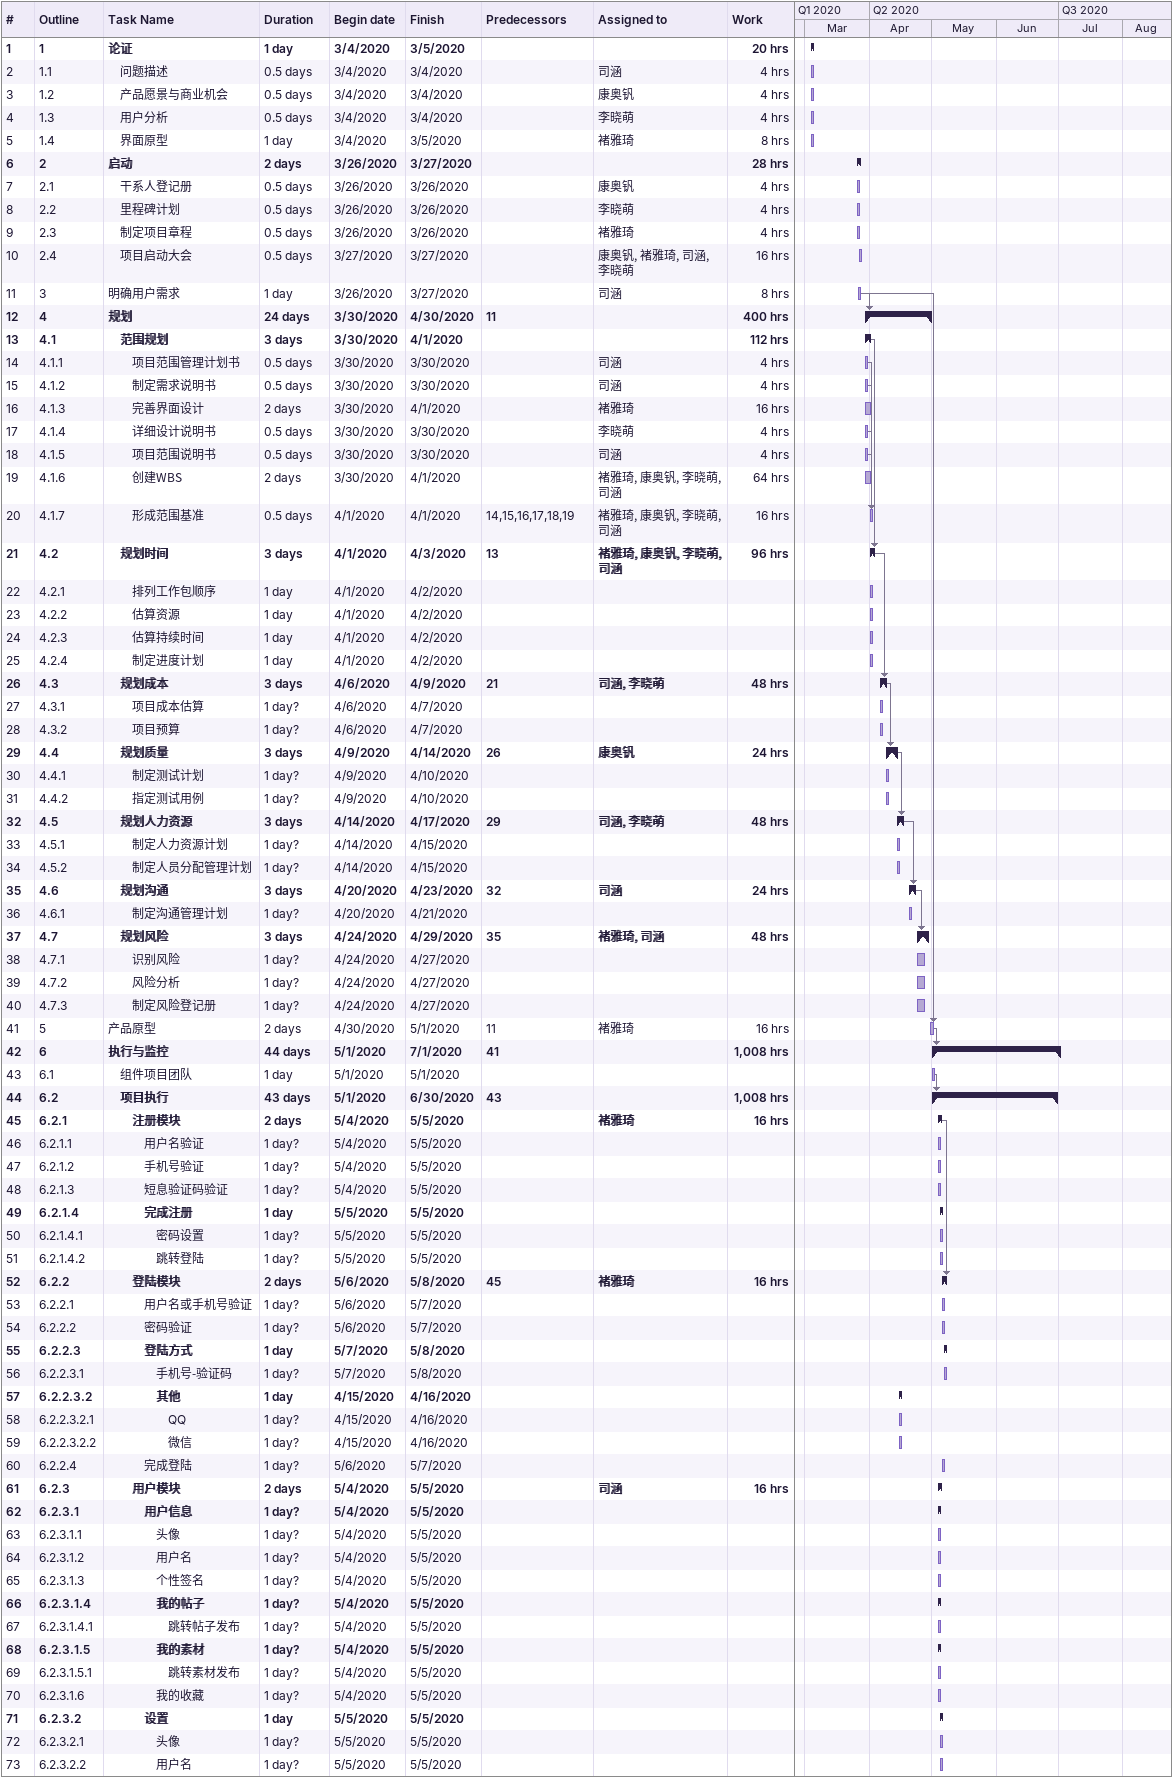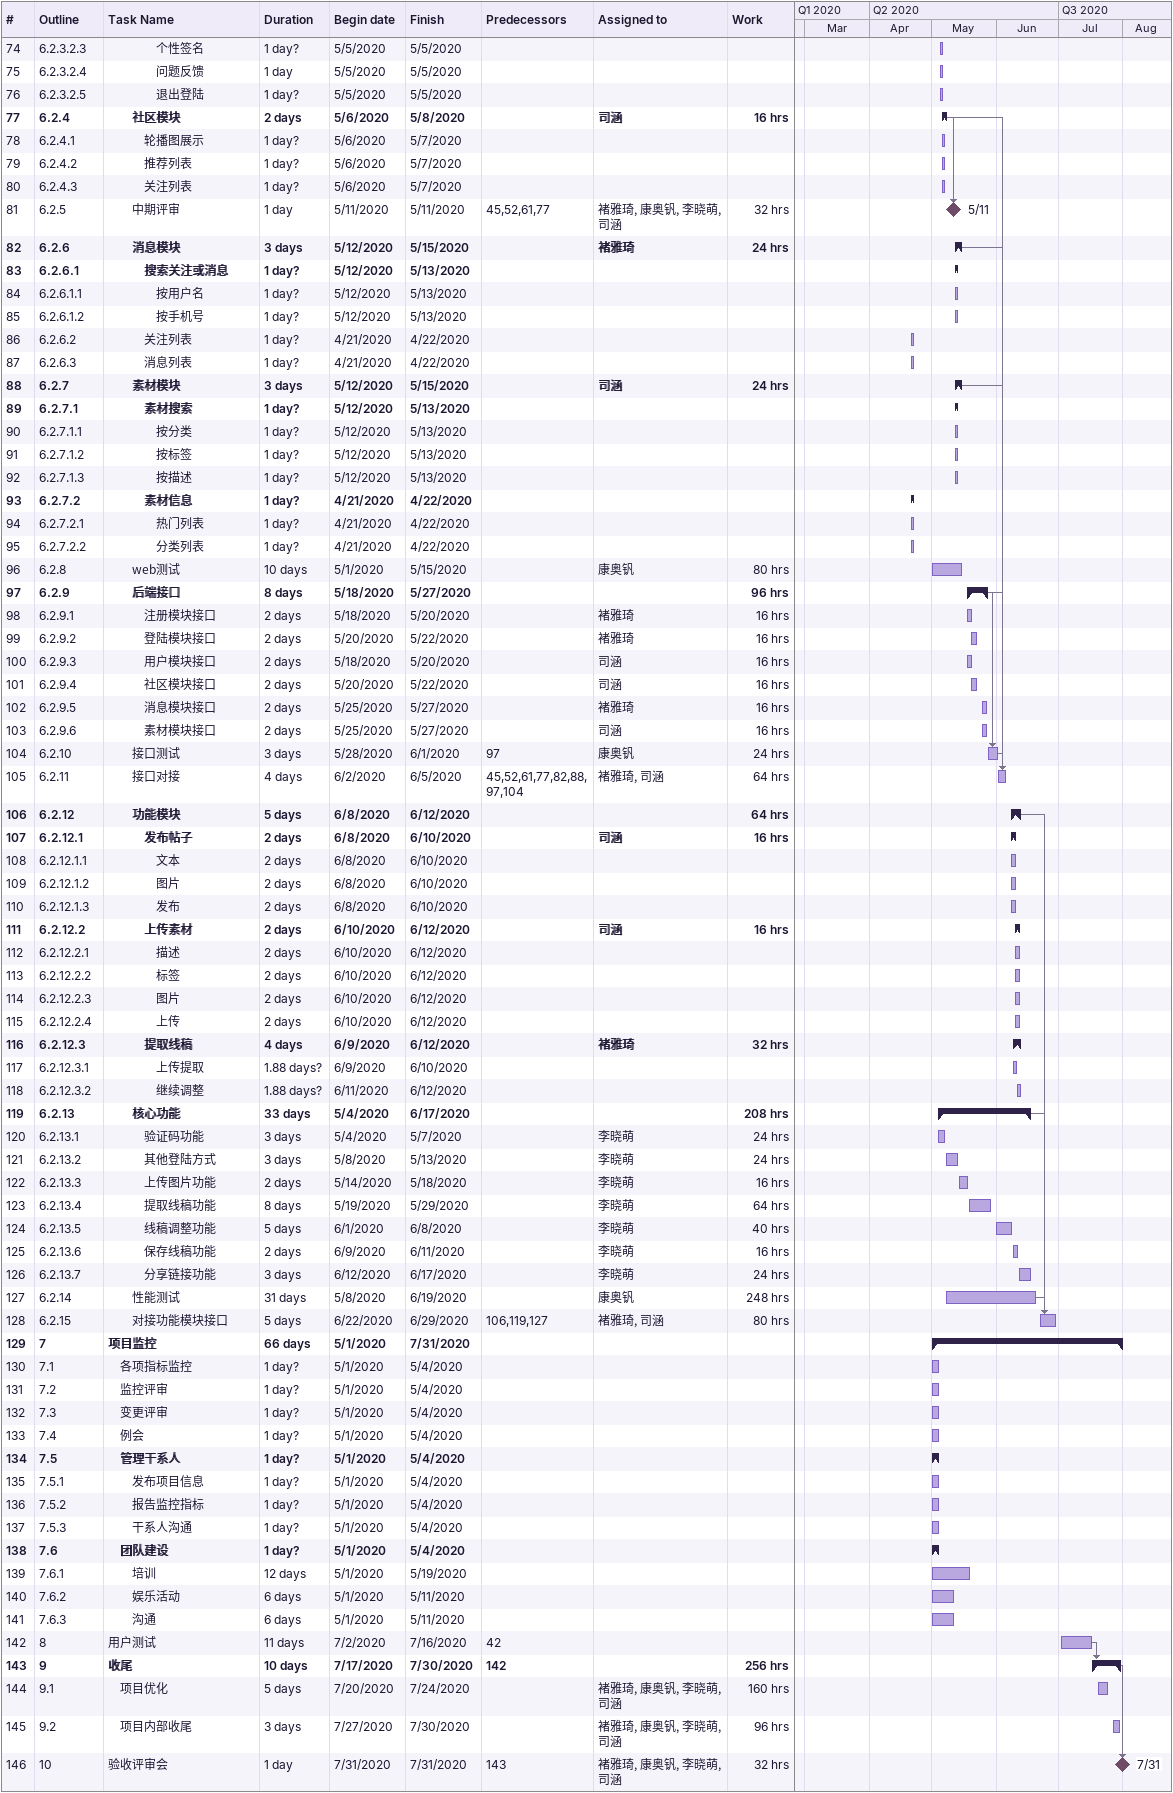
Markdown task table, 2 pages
| ID | WBS | Task | Duration | Start | Finish | Predecessors | Resources | Work (h) |
|---|---|---|---|---|---|---|---|---|
| 1 | 1 | **论证** | 1d | 2020-03-04 | 2020-03-05 |  |  | 20 |
| 2 | 1.1 | 问题描述 | 0.5d | 2020-03-04 | 2020-03-04 |  | 司涵 | 4 |
| 3 | 1.2 | 产品愿景与商业机会 | 0.5d | 2020-03-04 | 2020-03-04 |  | 康奥钒 | 4 |
| 4 | 1.3 | 用户分析 | 0.5d | 2020-03-04 | 2020-03-04 |  | 李晓萌 | 4 |
| 5 | 1.4 | 界面原型 | 1d | 2020-03-04 | 2020-03-05 |  | 褚雅琦 | 8 |
| 6 | 2 | **启动** | 2d | 2020-03-26 | 2020-03-27 |  |  | 28 |
| 7 | 2.1 | 干系人登记册 | 0.5d | 2020-03-26 | 2020-03-26 |  | 康奥钒 | 4 |
| 8 | 2.2 | 里程碑计划 | 0.5d | 2020-03-26 | 2020-03-26 |  | 李晓萌 | 4 |
| 9 | 2.3 | 制定项目章程 | 0.5d | 2020-03-26 | 2020-03-26 |  | 褚雅琦 | 4 |
| 10 | 2.4 | 项目启动大会 | 0.5d | 2020-03-27 | 2020-03-27 |  | 康奥钒, 褚雅琦, 司涵, 李晓萌 | 16 |
| 11 | 3 | 明确用户需求 | 1d | 2020-03-26 | 2020-03-27 |  | 司涵 | 8 |
| 12 | 4 | **规划** | 24d | 2020-03-30 | 2020-04-30 | 11 |  | 400 |
| 13 | 4.1 | **范围规划** | 3d | 2020-03-30 | 2020-04-01 |  |  | 112 |
| 14 | 4.1.1 | 项目范围管理计划书 | 0.5d | 2020-03-30 | 2020-03-30 |  | 司涵 | 4 |
| 15 | 4.1.2 | 制定需求说明书 | 0.5d | 2020-03-30 | 2020-03-30 |  | 司涵 | 4 |
| 16 | 4.1.3 | 完善界面设计 | 2d | 2020-03-30 | 2020-04-01 |  | 褚雅琦 | 16 |
| 17 | 4.1.4 | 详细设计说明书 | 0.5d | 2020-03-30 | 2020-03-30 |  | 李晓萌 | 4 |
| 18 | 4.1.5 | 项目范围说明书 | 0.5d | 2020-03-30 | 2020-03-30 |  | 司涵 | 4 |
| 19 | 4.1.6 | 创建WBS | 2d | 2020-03-30 | 2020-04-01 |  | 褚雅琦, 康奥钒, 李晓萌, 司涵 | 64 |
| 20 | 4.1.7 | 形成范围基准 | 0.5d | 2020-04-01 | 2020-04-01 | 14, 15, 16, 17, 18, 19 | 褚雅琦, 康奥钒, 李晓萌, 司涵 | 16 |
| 21 | 4.2 | **规划时间** | 3d | 2020-04-01 | 2020-04-03 | 13 | 褚雅琦, 康奥钒, 李晓萌, 司涵 | 96 |
| 22 | 4.2.1 | 排列工作包顺序 | 1d | 2020-04-01 | 2020-04-02 |  |  |  |
| 23 | 4.2.2 | 估算资源 | 1d | 2020-04-01 | 2020-04-02 |  |  |  |
| 24 | 4.2.3 | 估算持续时间 | 1d | 2020-04-01 | 2020-04-02 |  |  |  |
| 25 | 4.2.4 | 制定进度计划 | 1d | 2020-04-01 | 2020-04-02 |  |  |  |
| 26 | 4.3 | **规划成本** | 3d | 2020-04-06 | 2020-04-09 | 21 | 司涵, 李晓萌 | 48 |
| 27 | 4.3.1 | 项目成本估算 | 1d? | 2020-04-06 | 2020-04-07 |  |  |  |
| 28 | 4.3.2 | 项目预算 | 1d? | 2020-04-06 | 2020-04-07 |  |  |  |
| 29 | 4.4 | **规划质量** | 3d | 2020-04-09 | 2020-04-14 | 26 | 康奥钒 | 24 |
| 30 | 4.4.1 | 制定测试计划 | 1d? | 2020-04-09 | 2020-04-10 |  |  |  |
| 31 | 4.4.2 | 指定测试用例 | 1d? | 2020-04-09 | 2020-04-10 |  |  |  |
| 32 | 4.5 | **规划人力资源** | 3d | 2020-04-14 | 2020-04-17 | 29 | 司涵, 李晓萌 | 48 |
| 33 | 4.5.1 | 制定人力资源计划 | 1d? | 2020-04-14 | 2020-04-15 |  |  |  |
| 34 | 4.5.2 | 制定人员分配管理计划 | 1d? | 2020-04-14 | 2020-04-15 |  |  |  |
| 35 | 4.6 | **规划沟通** | 3d | 2020-04-20 | 2020-04-23 | 32 | 司涵 | 24 |
| 36 | 4.6.1 | 制定沟通管理计划 | 1d? | 2020-04-20 | 2020-04-21 |  |  |  |
| 37 | 4.7 | **规划风险** | 3d | 2020-04-24 | 2020-04-29 | 35 | 褚雅琦, 司涵 | 48 |
| 38 | 4.7.1 | 识别风险 | 1d? | 2020-04-24 | 2020-04-27 |  |  |  |
| 39 | 4.7.2 | 风险分析 | 1d? | 2020-04-24 | 2020-04-27 |  |  |  |
| 40 | 4.7.3 | 制定风险登记册 | 1d? | 2020-04-24 | 2020-04-27 |  |  |  |
| 41 | 5 | 产品原型 | 2d | 2020-04-30 | 2020-05-01 | 11 | 褚雅琦 | 16 |
| 42 | 6 | **执行与监控** | 44d | 2020-05-01 | 2020-07-01 | 41 |  | 1008 |
| 43 | 6.1 | 组件项目团队 | 1d | 2020-05-01 | 2020-05-01 |  |  |  |
| 44 | 6.2 | **项目执行** | 43d | 2020-05-01 | 2020-06-30 | 43 |  | 1008 |
| 45 | 6.2.1 | **注册模块** | 2d | 2020-05-04 | 2020-05-05 |  | 褚雅琦 | 16 |
| 46 | 6.2.1.1 | 用户名验证 | 1d? | 2020-05-04 | 2020-05-05 |  |  |  |
| 47 | 6.2.1.2 | 手机号验证 | 1d? | 2020-05-04 | 2020-05-05 |  |  |  |
| 48 | 6.2.1.3 | 短息验证码验证 | 1d? | 2020-05-04 | 2020-05-05 |  |  |  |
| 49 | 6.2.1.4 | **完成注册** | 1d | 2020-05-05 | 2020-05-05 |  |  |  |
| 50 | 6.2.1.4.1 | 密码设置 | 1d? | 2020-05-05 | 2020-05-05 |  |  |  |
| 51 | 6.2.1.4.2 | 跳转登陆 | 1d? | 2020-05-05 | 2020-05-05 |  |  |  |
| 52 | 6.2.2 | **登陆模块** | 2d | 2020-05-06 | 2020-05-08 | 45 | 褚雅琦 | 16 |
| 53 | 6.2.2.1 | 用户名或手机号验证 | 1d? | 2020-05-06 | 2020-05-07 |  |  |  |
| 54 | 6.2.2.2 | 密码验证 | 1d? | 2020-05-06 | 2020-05-07 |  |  |  |
| 55 | 6.2.2.3 | **登陆方式** | 1d | 2020-05-07 | 2020-05-08 |  |  |  |
| 56 | 6.2.2.3.1 | 手机号-验证码 | 1d? | 2020-05-07 | 2020-05-08 |  |  |  |
| 57 | 6.2.2.3.2 | **其他** | 1d | 2020-04-15 | 2020-04-16 |  |  |  |
| 58 | 6.2.2.3.2.1 | QQ | 1d? | 2020-04-15 | 2020-04-16 |  |  |  |
| 59 | 6.2.2.3.2.2 | 微信 | 1d? | 2020-04-15 | 2020-04-16 |  |  |  |
| 60 | 6.2.2.4 | 完成登陆 | 1d? | 2020-05-06 | 2020-05-07 |  |  |  |
| 61 | 6.2.3 | **用户模块** | 2d | 2020-05-04 | 2020-05-05 |  | 司涵 | 16 |
| 62 | 6.2.3.1 | **用户信息** | 1d? | 2020-05-04 | 2020-05-05 |  |  |  |
| 63 | 6.2.3.1.1 | 头像 | 1d? | 2020-05-04 | 2020-05-05 |  |  |  |
| 64 | 6.2.3.1.2 | 用户名 | 1d? | 2020-05-04 | 2020-05-05 |  |  |  |
| 65 | 6.2.3.1.3 | 个性签名 | 1d? | 2020-05-04 | 2020-05-05 |  |  |  |
| 66 | 6.2.3.1.4 | **我的帖子** | 1d? | 2020-05-04 | 2020-05-05 |  |  |  |
| 67 | 6.2.3.1.4.1 | 跳转帖子发布 | 1d? | 2020-05-04 | 2020-05-05 |  |  |  |
| 68 | 6.2.3.1.5 | **我的素材** | 1d? | 2020-05-04 | 2020-05-05 |  |  |  |
| 69 | 6.2.3.1.5.1 | 跳转素材发布 | 1d? | 2020-05-04 | 2020-05-05 |  |  |  |
| 70 | 6.2.3.1.6 | 我的收藏 | 1d? | 2020-05-04 | 2020-05-05 |  |  |  |
| 71 | 6.2.3.2 | **设置** | 1d | 2020-05-05 | 2020-05-05 |  |  |  |
| 72 | 6.2.3.2.1 | 头像 | 1d? | 2020-05-05 | 2020-05-05 |  |  |  |
| 73 | 6.2.3.2.2 | 用户名 | 1d? | 2020-05-05 | 2020-05-05 |  |  |  |
| 74 | 6.2.3.2.3 | 个性签名 | 1d? | 2020-05-05 | 2020-05-05 |  |  |  |
| 75 | 6.2.3.2.4 | 问题反馈 | 1d | 2020-05-05 | 2020-05-05 |  |  |  |
| 76 | 6.2.3.2.5 | 退出登陆 | 1d? | 2020-05-05 | 2020-05-05 |  |  |  |
| 77 | 6.2.4 | **社区模块** | 2d | 2020-05-06 | 2020-05-08 |  | 司涵 | 16 |
| 78 | 6.2.4.1 | 轮播图展示 | 1d? | 2020-05-06 | 2020-05-07 |  |  |  |
| 79 | 6.2.4.2 | 推荐列表 | 1d? | 2020-05-06 | 2020-05-07 |  |  |  |
| 80 | 6.2.4.3 | 关注列表 | 1d? | 2020-05-06 | 2020-05-07 |  |  |  |
| 81 | 6.2.5 | 中期评审 | 1d | 2020-05-11 | 2020-05-11 | 45, 52, 61, 77 | 褚雅琦, 康奥钒, 李晓萌, 司涵 | 32 |
| 82 | 6.2.6 | **消息模块** | 3d | 2020-05-12 | 2020-05-15 |  | 褚雅琦 | 24 |
| 83 | 6.2.6.1 | **搜索关注或消息** | 1d? | 2020-05-12 | 2020-05-13 |  |  |  |
| 84 | 6.2.6.1.1 | 按用户名 | 1d? | 2020-05-12 | 2020-05-13 |  |  |  |
| 85 | 6.2.6.1.2 | 按手机号 | 1d? | 2020-05-12 | 2020-05-13 |  |  |  |
| 86 | 6.2.6.2 | 关注列表 | 1d? | 2020-04-21 | 2020-04-22 |  |  |  |
| 87 | 6.2.6.3 | 消息列表 | 1d? | 2020-04-21 | 2020-04-22 |  |  |  |
| 88 | 6.2.7 | **素材模块** | 3d | 2020-05-12 | 2020-05-15 |  | 司涵 | 24 |
| 89 | 6.2.7.1 | **素材搜索** | 1d? | 2020-05-12 | 2020-05-13 |  |  |  |
| 90 | 6.2.7.1.1 | 按分类 | 1d? | 2020-05-12 | 2020-05-13 |  |  |  |
| 91 | 6.2.7.1.2 | 按标签 | 1d? | 2020-05-12 | 2020-05-13 |  |  |  |
| 92 | 6.2.7.1.3 | 按描述 | 1d? | 2020-05-12 | 2020-05-13 |  |  |  |
| 93 | 6.2.7.2 | **素材信息** | 1d? | 2020-04-21 | 2020-04-22 |  |  |  |
| 94 | 6.2.7.2.1 | 热门列表 | 1d? | 2020-04-21 | 2020-04-22 |  |  |  |
| 95 | 6.2.7.2.2 | 分类列表 | 1d? | 2020-04-21 | 2020-04-22 |  |  |  |
| 96 | 6.2.8 | web测试 | 10d | 2020-05-01 | 2020-05-15 |  | 康奥钒 | 80 |
| 97 | 6.2.9 | **后端接口** | 8d | 2020-05-18 | 2020-05-27 |  |  | 96 |
| 98 | 6.2.9.1 | 注册模块接口 | 2d | 2020-05-18 | 2020-05-20 |  | 褚雅琦 | 16 |
| 99 | 6.2.9.2 | 登陆模块接口 | 2d | 2020-05-20 | 2020-05-22 |  | 褚雅琦 | 16 |
| 100 | 6.2.9.3 | 用户模块接口 | 2d | 2020-05-18 | 2020-05-20 |  | 司涵 | 16 |
| 101 | 6.2.9.4 | 社区模块接口 | 2d | 2020-05-20 | 2020-05-22 |  | 司涵 | 16 |
| 102 | 6.2.9.5 | 消息模块接口 | 2d | 2020-05-25 | 2020-05-27 |  | 褚雅琦 | 16 |
| 103 | 6.2.9.6 | 素材模块接口 | 2d | 2020-05-25 | 2020-05-27 |  | 司涵 | 16 |
| 104 | 6.2.10 | 接口测试 | 3d | 2020-05-28 | 2020-06-01 | 97 | 康奥钒 | 24 |
| 105 | 6.2.11 | 接口对接 | 4d | 2020-06-02 | 2020-06-05 | 45, 52, 61, 77, 82, 88, 97, 104 | 褚雅琦, 司涵 | 64 |
| 106 | 6.2.12 | **功能模块** | 5d | 2020-06-08 | 2020-06-12 |  |  | 64 |
| 107 | 6.2.12.1 | **发布帖子** | 2d | 2020-06-08 | 2020-06-10 |  | 司涵 | 16 |
| 108 | 6.2.12.1.1 | 文本 | 2d | 2020-06-08 | 2020-06-10 |  |  |  |
| 109 | 6.2.12.1.2 | 图片 | 2d | 2020-06-08 | 2020-06-10 |  |  |  |
| 110 | 6.2.12.1.3 | 发布 | 2d | 2020-06-08 | 2020-06-10 |  |  |  |
| 111 | 6.2.12.2 | **上传素材** | 2d | 2020-06-10 | 2020-06-12 |  | 司涵 | 16 |
| 112 | 6.2.12.2.1 | 描述 | 2d | 2020-06-10 | 2020-06-12 |  |  |  |
| 113 | 6.2.12.2.2 | 标签 | 2d | 2020-06-10 | 2020-06-12 |  |  |  |
| 114 | 6.2.12.2.3 | 图片 | 2d | 2020-06-10 | 2020-06-12 |  |  |  |
| 115 | 6.2.12.2.4 | 上传 | 2d | 2020-06-10 | 2020-06-12 |  |  |  |
| 116 | 6.2.12.3 | **提取线稿** | 4d | 2020-06-09 | 2020-06-12 |  | 褚雅琦 | 32 |
| 117 | 6.2.12.3.1 | 上传提取 | 1.88d? | 2020-06-09 | 2020-06-10 |  |  |  |
| 118 | 6.2.12.3.2 | 继续调整 | 1.88d? | 2020-06-11 | 2020-06-12 |  |  |  |
| 119 | 6.2.13 | **核心功能** | 33d | 2020-05-04 | 2020-06-17 |  |  | 208 |
| 120 | 6.2.13.1 | 验证码功能 | 3d | 2020-05-04 | 2020-05-07 |  | 李晓萌 | 24 |
| 121 | 6.2.13.2 | 其他登陆方式 | 3d | 2020-05-08 | 2020-05-13 |  | 李晓萌 | 24 |
| 122 | 6.2.13.3 | 上传图片功能 | 2d | 2020-05-14 | 2020-05-18 |  | 李晓萌 | 16 |
| 123 | 6.2.13.4 | 提取线稿功能 | 8d | 2020-05-19 | 2020-05-29 |  | 李晓萌 | 64 |
| 124 | 6.2.13.5 | 线稿调整功能 | 5d | 2020-06-01 | 2020-06-08 |  | 李晓萌 | 40 |
| 125 | 6.2.13.6 | 保存线稿功能 | 2d | 2020-06-09 | 2020-06-11 |  | 李晓萌 | 16 |
| 126 | 6.2.13.7 | 分享链接功能 | 3d | 2020-06-12 | 2020-06-17 |  | 李晓萌 | 24 |
| 127 | 6.2.14 | 性能测试 | 31d | 2020-05-08 | 2020-06-19 |  | 康奥钒 | 248 |
| 128 | 6.2.15 | 对接功能模块接口 | 5d | 2020-06-22 | 2020-06-29 | 106, 119, 127 | 褚雅琦, 司涵 | 80 |
| 129 | 7 | **项目监控** | 66d | 2020-05-01 | 2020-07-31 |  |  |  |
| 130 | 7.1 | 各项指标监控 | 1d? | 2020-05-01 | 2020-05-04 |  |  |  |
| 131 | 7.2 | 监控评审 | 1d? | 2020-05-01 | 2020-05-04 |  |  |  |
| 132 | 7.3 | 变更评审 | 1d? | 2020-05-01 | 2020-05-04 |  |  |  |
| 133 | 7.4 | 例会 | 1d? | 2020-05-01 | 2020-05-04 |  |  |  |
| 134 | 7.5 | **管理干系人** | 1d? | 2020-05-01 | 2020-05-04 |  |  |  |
| 135 | 7.5.1 | 发布项目信息 | 1d? | 2020-05-01 | 2020-05-04 |  |  |  |
| 136 | 7.5.2 | 报告监控指标 | 1d? | 2020-05-01 | 2020-05-04 |  |  |  |
| 137 | 7.5.3 | 干系人沟通 | 1d? | 2020-05-01 | 2020-05-04 |  |  |  |
| 138 | 7.6 | **团队建设** | 1d? | 2020-05-01 | 2020-05-04 |  |  |  |
| 139 | 7.6.1 | 培训 | 12d | 2020-05-01 | 2020-05-19 |  |  |  |
| 140 | 7.6.2 | 娱乐活动 | 6d | 2020-05-01 | 2020-05-11 |  |  |  |
| 141 | 7.6.3 | 沟通 | 6d | 2020-05-01 | 2020-05-11 |  |  |  |
| 142 | 8 | 用户测试 | 11d | 2020-07-02 | 2020-07-16 | 42 |  |  |
| 143 | 9 | **收尾** | 10d | 2020-07-17 | 2020-07-30 | 142 |  | 256 |
| 144 | 9.1 | 项目优化 | 5d | 2020-07-20 | 2020-07-24 |  | 褚雅琦, 康奥钒, 李晓萌, 司涵 | 160 |
| 145 | 9.2 | 项目内部收尾 | 3d | 2020-07-27 | 2020-07-30 |  | 褚雅琦, 康奥钒, 李晓萌, 司涵 | 96 |
| 146 | 10 | 验收评审会 | 1d | 2020-07-31 | 2020-07-31 | 143 | 褚雅琦, 康奥钒, 李晓萌, 司涵 | 32 |
